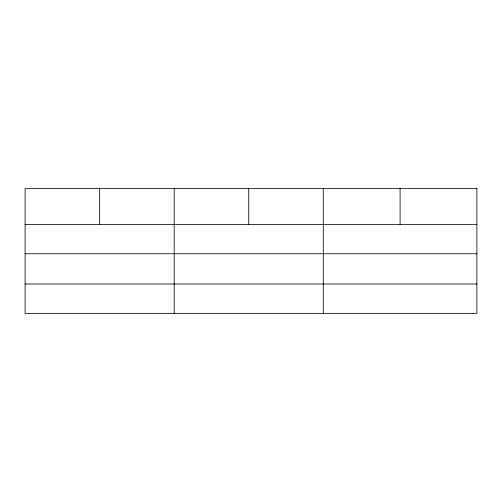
<?xml version="1.0" encoding="UTF-8"?>
<svg xmlns="http://www.w3.org/2000/svg" width="502" height="502" viewBox="0 0 502 502"><rect width="100%" height="100%" fill="white"/><g stroke="black" fill="none" stroke-linecap="round" stroke-linejoin="round"><path stroke-width="0.75" d="M25.1 224.394L476.9 224.394M25.1 253.755L476.9 253.755M25.1 284.007L476.9 284.007M400.094 188.639L400.094 224.394M323.288 188.639L323.288 313.361M248.741 188.639L248.741 224.394M174.194 188.639L174.194 313.361M99.647 188.639L99.647 224.394M476.9 188.639L25.1 188.639L25.1 313.361L476.9 313.361L476.9 188.639"/></g></svg>
